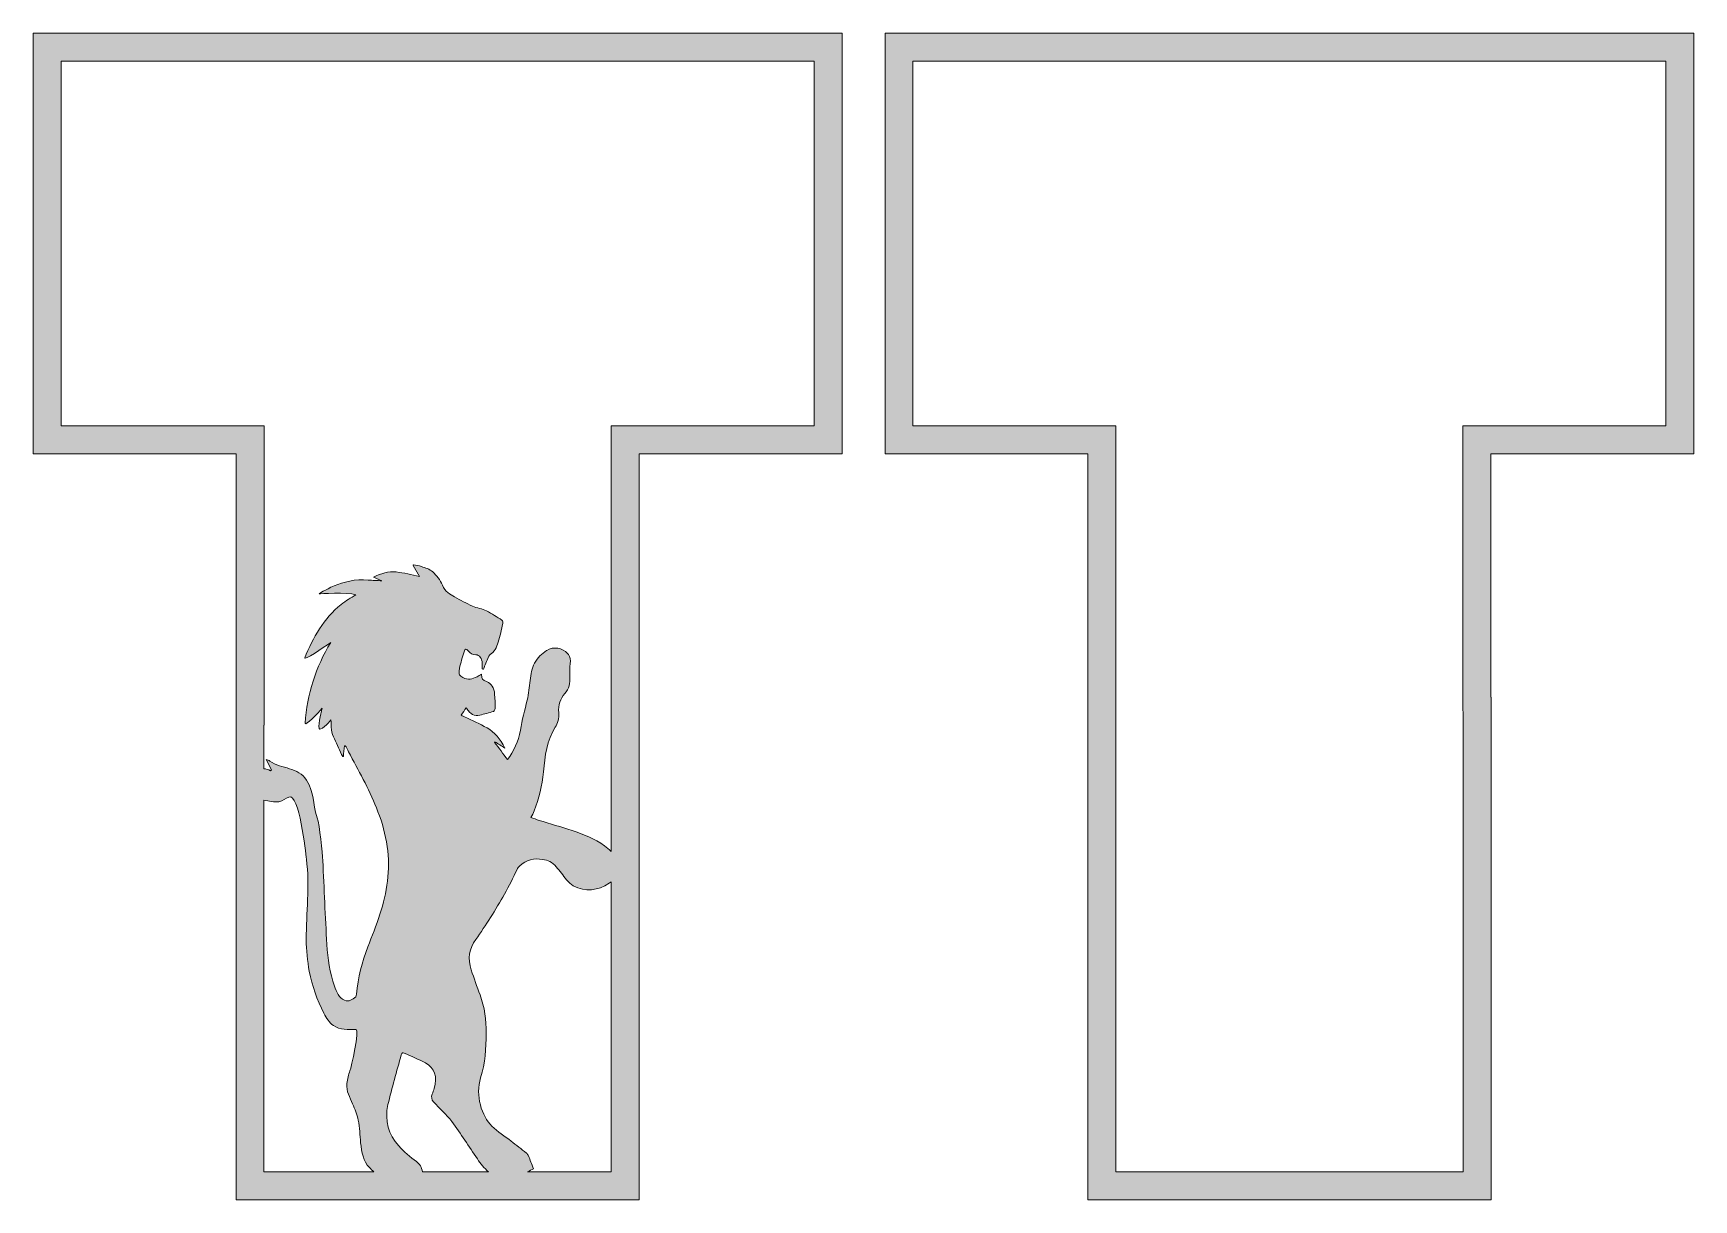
# Model space of a CAD drawing. Header units: millimetres. Extents: x 91 to 649, y -301 to -24.
# Drawn here: x 370.4 to 548.4, y -149.4 to -24.4 of the extents above; entities that cross this region are included whole.
import ezdxf

# ---------------------------------------------------------------- set-up
doc = ezdxf.new("R2010")
doc.units = ezdxf.units.MM
doc.header["$MEASUREMENT"] = 0
doc.layers.add('Layer 8', color=7, linetype='Continuous')
doc.layers.add('Layer 9', color=7, linetype='Continuous')

msp = doc.modelspace()

# ---------------------------------------------------------------- hatches: boundary and pattern name
at = {"layer": 'Layer 8'}
h = msp.add_hatch(color=2, dxfattribs=at)
h.dxf.hatch_style = 2
h.paths.add_polyline_path([(548.44, -24.36), (461.73, -24.36), (461.73, -69.42), (483.47, -69.42), (483.47, -95.5), (483.47, -95.5), (483.47, -149.38), (526.7, -149.38), (526.7, -95.5), (526.69, -95.5), (526.69, -69.42), (548.44, -69.42)])
h.paths.add_polyline_path([(545.44, -27.36), (545.44, -66.42), (526.69, -66.42), (523.69, -66.42), (523.69, -69.42), (523.69, -95.5), (523.7, -98.5), (523.7, -146.38), (486.47, -146.38), (486.47, -98.5), (486.47, -98.5), (486.47, -95.5), (486.47, -69.42), (486.47, -66.42), (483.47, -66.42), (464.73, -66.42), (464.73, -27.36)])
at = {"layer": 'Layer 9'}
h = msp.add_hatch(color=1, dxfattribs=at)
h.dxf.hatch_style = 2
edge = h.paths.add_edge_path()
edge.add_spline(control_points=[(370.41, -24.36), (370.41, -24.36), (370.41, -24.36), (370.41, -24.36), (370.41, -24.36), (370.41, -67.16), (370.41, -67.16), (370.41, -67.16), (370.41, -69.42), (370.41, -69.42), (370.41, -69.42), (392.16, -69.42), (392.16, -69.42), (392.16, -69.42), (392.16, -81.63), (392.16, -81.63), (392.15, -81.64), (392.15, -81.64), (392.15, -81.64), (392.15, -81.64), (392.15, -95.5), (392.15, -95.5), (392.15, -95.5), (392.15, -95.5), (392.15, -95.5), (392.15, -95.5), (392.15, -149.38), (392.15, -149.38), (392.15, -149.38), (435.38, -149.38), (435.38, -149.38), (435.38, -149.38), (435.38, -95.5), (435.38, -95.5), (435.38, -95.5), (435.38, -95.5), (435.38, -95.5), (435.38, -95.5), (435.38, -83.99), (435.38, -83.99), (435.38, -83.99), (435.38, -83.99), (435.37, -83.99), (435.37, -83.99), (435.37, -69.42), (435.37, -69.42), (435.37, -69.42), (457.12, -69.42), (457.12, -69.42), (457.12, -69.42), (457.12, -66.91), (457.12, -66.91), (457.12, -66.91), (457.12, -24.36), (457.12, -24.36), (457.12, -24.36), (457.12, -24.36), (457.12, -24.36), (457.12, -24.36), (370.41, -24.36), (370.41, -24.36)], knot_values=[0, 0, 0, 0, 1, 1, 1, 2, 2, 2, 3, 3, 3, 4, 4, 4, 5, 5, 5, 6, 6, 6, 7, 7, 7, 8, 8, 8, 9, 9, 9, 10, 10, 10, 11, 11, 11, 12, 12, 12, 13, 13, 13, 14, 14, 14, 15, 15, 15, 16, 16, 16, 17, 17, 17, 18, 18, 18, 19, 19, 19, 20, 20, 20, 20], degree=3, periodic=1)
edge = h.paths.add_edge_path()
edge.add_spline(control_points=[(400.01, -124.89), (400.31, -126.45), (400.83, -127.96), (401.58, -129.4), (401.84, -129.89), (402.14, -130.39), (402.6, -130.71), (403.29, -131.18), (404.19, -131.16), (405.02, -131.12), (405.4, -131.11), (404.51, -135.26), (404.37, -135.55), (404.19, -135.96), (404.1, -136.46), (404.05, -136.93), (403.96, -137.76), (404.35, -138.41), (404.65, -139.1), (404.89, -139.66), (405.14, -140.24), (405.26, -140.85), (405.41, -141.64), (405.43, -142.47), (405.51, -143.28), (405.61, -144.28), (405.8, -145.25), (406.45, -145.93), (406.61, -146.09), (406.77, -146.24), (406.94, -146.38), (406.94, -146.38), (395.15, -146.38), (395.15, -146.38), (395.15, -146.38), (395.15, -106.57), (395.15, -106.57), (395.67, -106.6), (396.26, -106.83), (396.75, -106.72), (397.18, -106.62), (397.51, -106.36), (397.81, -106.23), (398.95, -105.73), (399.6, -112.14), (399.7, -112.87), (400.07, -115.74), (399.66, -118.63), (399.68, -121.51), (399.69, -122.65), (399.8, -123.78), (400.01, -124.89)], knot_values=[0, 0, 0, 0, 1, 1, 1, 2, 2, 2, 3, 3, 3, 4, 4, 4, 5, 5, 5, 6, 6, 6, 7, 7, 7, 8, 8, 8, 9, 9, 9, 10, 10, 10, 11, 11, 11, 12, 12, 12, 13, 13, 13, 14, 14, 14, 15, 15, 15, 16, 16, 16, 17, 17, 17, 17], degree=3, periodic=1)
edge = h.paths.add_edge_path()
edge.add_spline(control_points=[(413.33, -138.89), (413.99, -139.59), (414.7, -140.22), (415.29, -141.01), (416.25, -142.29), (417.12, -143.66), (418.03, -145), (418.38, -145.52), (418.76, -146.01), (419.21, -146.38), (419.21, -146.38), (412.13, -146.38), (412.13, -146.38), (412.13, -146.38), (412.13, -146.38), (412.13, -146.38), (412.06, -145.87), (411.84, -145.53), (411.49, -145.28), (410.81, -144.8), (410.17, -144.25), (409.59, -143.6), (408.53, -142.4), (408.05, -140.93), (408.44, -139.19), (408.85, -137.38), (409.39, -135.62), (409.87, -133.84), (409.93, -133.64), (410.02, -133.59), (410.17, -133.66), (410.94, -134.01), (411.72, -134.31), (412.47, -134.72), (413.47, -135.28), (413.76, -136.21), (413.4, -137.45), (413.34, -137.66), (413.26, -137.86), (413.17, -138.07), (413.06, -138.35), (413.12, -138.66), (413.32, -138.88), (413.33, -138.88), (413.33, -138.88), (413.33, -138.89)], knot_values=[0, 0, 0, 0, 1, 1, 1, 2, 2, 2, 3, 3, 3, 4, 4, 4, 5, 5, 5, 6, 6, 6, 7, 7, 7, 8, 8, 8, 9, 9, 9, 10, 10, 10, 11, 11, 11, 12, 12, 12, 13, 13, 13, 14, 14, 14, 15, 15, 15, 15], degree=3, periodic=1)
edge = h.paths.add_edge_path()
edge.add_spline(control_points=[(432.38, -146.38), (432.38, -146.38), (423.4, -146.38), (423.4, -146.38), (423.62, -146.28), (423.83, -146.17), (424.06, -146.06), (423.85, -145.55), (423.68, -145.11), (423.5, -144.69), (423.45, -144.57), (423.38, -144.45), (423.29, -144.38), (422.75, -143.95), (422.19, -143.52), (421.64, -143.09), (420.96, -142.56), (420.22, -142.11), (419.59, -141.49), (418.49, -140.4), (417.79, -138.23), (418.38, -136.3), (418.85, -134.76), (418.97, -133.16), (418.98, -131.54), (418.99, -130.12), (418.8, -128.73), (418.31, -127.43), (417.98, -126.54), (417.68, -125.64), (417.37, -124.75), (416.95, -123.53), (417.17, -122.46), (417.86, -121.49), (418.4, -120.72), (418.93, -119.94), (419.44, -119.13), (420.47, -117.48), (421.46, -115.79), (422.29, -113.97), (422.35, -113.83), (422.45, -113.71), (422.54, -113.62), (423.28, -112.91), (424.12, -112.77), (425.02, -112.9), (425.57, -112.97), (426.08, -113.19), (426.49, -113.69), (426.86, -114.15), (427.21, -114.64), (427.59, -115.09), (427.8, -115.34), (428.04, -115.58), (428.31, -115.72), (429.62, -116.41), (430.93, -116.26), (432.17, -115.46), (432.25, -115.41), (432.31, -115.36), (432.38, -115.3), (432.38, -115.3), (432.38, -146.38), (432.38, -146.38)], knot_values=[0, 0, 0, 0, 1, 1, 1, 2, 2, 2, 3, 3, 3, 4, 4, 4, 5, 5, 5, 6, 6, 6, 7, 7, 7, 8, 8, 8, 9, 9, 9, 10, 10, 10, 11, 11, 11, 12, 12, 12, 13, 13, 13, 14, 14, 14, 15, 15, 15, 16, 16, 16, 17, 17, 17, 18, 18, 18, 19, 19, 19, 20, 20, 20, 21, 21, 21, 21], degree=3, periodic=1)
edge = h.paths.add_edge_path()
edge.add_spline(control_points=[(432.37, -66.42), (432.37, -66.42), (432.37, -69.42), (432.37, -69.42), (432.37, -69.42), (432.37, -95.5), (432.37, -95.5), (432.37, -95.5), (432.38, -98.5), (432.38, -98.5), (432.38, -98.5), (432.38, -112.05), (432.38, -112.05), (432.16, -111.82), (431.91, -111.62), (431.66, -111.45), (430.57, -110.69), (429.38, -110.2), (428.18, -109.81), (427.01, -109.42), (425.82, -109.08), (424.64, -108.72), (424.35, -108.63), (424.07, -108.52), (423.76, -108.42), (423.9, -108.15), (424.03, -107.95), (424.12, -107.71), (424.61, -106.38), (424.98, -104.99), (425.11, -103.53), (425.28, -101.82), (425.48, -100.15), (426.38, -98.74), (426.65, -98.32), (426.82, -97.77), (426.76, -97.2), (426.66, -96.34), (426.92, -95.7), (427.41, -95.13), (427.84, -94.64), (427.99, -94.02), (427.95, -93.3), (427.92, -92.84), (427.92, -92.37), (427.98, -91.91), (428.02, -91.54), (428, -91.21), (427.79, -90.95), (427.76, -90.92), (427.74, -90.89), (427.71, -90.86), (427.15, -90.2), (426.18, -90.05), (425.46, -90.52), (425.46, -90.52), (425.46, -90.53), (425.45, -90.53), (424.95, -90.86), (424.49, -91.26), (424.16, -91.86), (423.86, -92.43), (423.76, -93.06), (423.68, -93.72), (423.59, -94.42), (423.55, -95.15), (423.38, -95.83), (423.1, -96.9), (422.81, -97.95), (422.64, -99.07), (422.45, -100.28), (421.9, -101.29), (421.27, -102.21), (420.79, -101.57), (420.33, -100.97), (419.87, -100.36), (419.87, -100.36), (419.9, -100.3), (419.9, -100.3), (420.26, -100.52), (420.62, -100.74), (420.98, -100.97), (420.51, -99.99), (419.84, -99.28), (419.06, -98.81), (418.29, -98.35), (417.46, -98.03), (416.66, -97.64), (416.55, -97.59), (416.44, -97.53), (416.3, -97.45), (416.49, -97.15), (416.66, -96.91), (416.82, -96.67), (416.87, -96.71), (416.9, -96.72), (416.91, -96.75), (417.26, -97.33), (417.72, -97.57), (418.29, -97.44), (418.78, -97.33), (419.27, -97.2), (419.76, -97.04), (419.83, -97.02), (419.93, -96.84), (419.93, -96.73), (419.93, -96.22), (419.92, -95.71), (419.88, -95.2), (419.83, -94.52), (419.54, -94.06), (419.02, -93.85), (418.54, -93.66), (418.54, -93.65), (418.47, -93.04), (418.31, -93.14), (418.15, -93.25), (417.99, -93.33), (417.5, -93.57), (417.02, -93.71), (416.48, -93.41), (416.12, -93.21), (415.97, -93.17), (416.11, -92.43), (416.23, -91.83), (416.43, -91.24), (416.61, -90.65), (416.71, -90.32), (416.83, -90.3), (417.05, -90.55), (417.28, -90.82), (417.51, -91), (417.86, -90.98), (418.24, -90.95), (418.54, -91.39), (418.54, -91.86), (418.54, -92.07), (418.54, -92.28), (418.54, -92.48), (418.58, -92.5), (418.62, -92.51), (418.67, -92.53), (418.85, -92.09), (419.04, -91.65), (419.23, -91.21), (419.27, -91.12), (419.32, -91.01), (419.39, -90.96), (419.85, -90.69), (420.1, -90.19), (420.26, -89.62), (420.45, -88.97), (420.61, -88.3), (420.76, -87.63), (420.78, -87.53), (420.73, -87.31), (420.66, -87.27), (420.12, -86.92), (419.58, -86.56), (419.01, -86.28), (418.53, -86.05), (418, -85.96), (417.5, -85.75), (416.85, -85.46), (416.22, -85.13), (415.59, -84.77), (415.08, -84.49), (414.57, -84.25), (414.28, -83.51), (414.06, -82.95), (413.65, -82.47), (413.24, -82.09), (412.9, -81.78), (412.45, -81.67), (412.04, -81.51), (411.76, -81.41), (411.47, -81.38), (411.18, -81.32), (411.16, -81.36), (411.15, -81.36), (411.13, -81.4), (411.13, -81.4), (411.81, -82.57), (411.81, -82.57), (410.96, -82.4), (410.15, -82.19), (409.33, -82.1), (408.5, -82.01), (407.69, -82.26), (406.88, -82.65), (406.88, -82.65), (407.79, -83.05), (407.79, -83.05), (407.3, -83), (406.79, -83.02), (406.31, -82.96), (403.61, -82.67), (401.07, -84.44), (401.07, -84.44), (401.07, -84.44), (404.11, -84.25), (405.01, -84.55), (404.45, -84.85), (403.92, -85.19), (403.42, -85.58), (401.56, -87.05), (400.41, -89.15), (399.52, -91.3), (399.38, -91.65), (401.5, -90.22), (402.3, -89.67), (400.71, -92.27), (399.77, -95.25), (399.57, -98.3), (399.54, -98.67), (400.95, -97.25), (401.37, -96.69), (401.35, -96.88), (400.96, -98.3), (401.06, -98.89), (401.12, -99.21), (402.12, -98.29), (402.32, -97.95), (402.37, -98.65), (402.34, -99.37), (402.71, -99.99), (402.87, -100.28), (402.99, -100.62), (403.14, -100.93), (403.28, -101.25), (403.44, -101.57), (403.59, -101.88), (403.59, -101.88), (403.66, -101.86), (403.66, -101.86), (403.7, -101.49), (403.74, -101.11), (403.78, -100.73), (403.81, -100.73), (403.84, -100.72), (403.87, -100.72), (403.93, -100.81), (403.99, -100.9), (404.04, -101), (404.17, -101.25), (404.28, -101.51), (404.41, -101.75), (405.49, -103.7), (406.53, -105.67), (407.37, -107.79), (407.84, -108.98), (408.17, -110.22), (408.36, -111.52), (408.72, -114.05), (408.32, -116.45), (407.58, -118.79), (407.19, -119.98), (406.73, -121.13), (406.28, -122.29), (405.65, -123.89), (405.22, -125.57), (405.07, -127.35), (405.06, -127.44), (405.05, -127.57), (405, -127.62), (404.64, -127.95), (404.24, -128.18), (403.79, -128), (403.2, -127.76), (402.93, -127.13), (402.7, -126.48), (402.21, -125.06), (401.99, -123.55), (401.9, -122.03), (401.71, -119.04), (401.6, -116.04), (401.46, -113.04), (401.42, -112.24), (401.11, -109.2), (400.86, -108.44), (400.3, -106.77), (400.6, -105.83), (399.71, -104.41), (398.81, -102.98), (397.07, -103.26), (395.76, -102.36), (395.67, -102.29), (395.56, -102.26), (395.39, -102.19), (395.39, -102.19), (395.94, -103.32), (395.94, -103.32), (395.9, -103.36), (395.9, -103.36), (395.86, -103.4), (395.61, -103.28), (395.37, -103.21), (395.15, -103.18), (395.15, -103.18), (395.15, -98.5), (395.15, -98.5), (395.15, -98.5), (395.16, -98.5), (395.16, -98.5), (395.16, -98.5), (395.16, -95.5), (395.16, -95.5), (395.16, -95.5), (395.16, -69.42), (395.16, -69.42), (395.16, -69.42), (395.16, -66.42), (395.16, -66.42), (395.16, -66.42), (392.16, -66.42), (392.16, -66.42), (392.16, -66.42), (373.41, -66.42), (373.41, -66.42), (373.41, -66.42), (373.41, -27.36), (373.41, -27.36), (373.41, -27.36), (454.12, -27.36), (454.12, -27.36), (454.12, -27.36), (454.12, -66.42), (454.12, -66.42), (454.12, -66.42), (435.37, -66.42), (435.37, -66.42), (435.37, -66.42), (432.37, -66.42), (432.37, -66.42)], knot_values=[0, 0, 0, 0, 1, 1, 1, 2, 2, 2, 3, 3, 3, 4, 4, 4, 5, 5, 5, 6, 6, 6, 7, 7, 7, 8, 8, 8, 9, 9, 9, 10, 10, 10, 11, 11, 11, 12, 12, 12, 13, 13, 13, 14, 14, 14, 15, 15, 15, 16, 16, 16, 17, 17, 17, 18, 18, 18, 19, 19, 19, 20, 20, 20, 21, 21, 21, 22, 22, 22, 23, 23, 23, 24, 24, 24, 25, 25, 25, 26, 26, 26, 27, 27, 27, 28, 28, 28, 29, 29, 29, 30, 30, 30, 31, 31, 31, 32, 32, 32, 33, 33, 33, 34, 34, 34, 35, 35, 35, 36, 36, 36, 37, 37, 37, 38, 38, 38, 39, 39, 39, 40, 40, 40, 41, 41, 41, 42, 42, 42, 43, 43, 43, 44, 44, 44, 45, 45, 45, 46, 46, 46, 47, 47, 47, 48, 48, 48, 49, 49, 49, 50, 50, 50, 51, 51, 51, 52, 52, 52, 53, 53, 53, 54, 54, 54, 55, 55, 55, 56, 56, 56, 57, 57, 57, 58, 58, 58, 59, 59, 59, 60, 60, 60, 61, 61, 61, 62, 62, 62, 63, 63, 63, 64, 64, 64, 65, 65, 65, 66, 66, 66, 67, 67, 67, 68, 68, 68, 69, 69, 69, 70, 70, 70, 71, 71, 71, 72, 72, 72, 73, 73, 73, 74, 74, 74, 75, 75, 75, 76, 76, 76, 77, 77, 77, 78, 78, 78, 79, 79, 79, 80, 80, 80, 81, 81, 81, 82, 82, 82, 83, 83, 83, 84, 84, 84, 85, 85, 85, 86, 86, 86, 87, 87, 87, 88, 88, 88, 89, 89, 89, 90, 90, 90, 91, 91, 91, 92, 92, 92, 93, 93, 93, 94, 94, 94, 95, 95, 95, 96, 96, 96, 97, 97, 97, 98, 98, 98, 99, 99, 99, 100, 100, 100, 101, 101, 101, 102, 102, 102, 103, 103, 103, 104, 104, 104, 105, 105, 105, 106, 106, 106, 107, 107, 107, 108, 108, 108, 109, 109, 109, 110, 110, 110, 111, 111, 111, 111], degree=3, periodic=1)

# ---------------------------------------------------------------- linework, layer by layer
at = {"layer": 'Layer 8', "lineweight": 0}
for points in [[(548.44, -24.36), (461.73, -24.36), (461.73, -69.42), (483.47, -69.42), (483.47, -95.5), (483.47, -95.5), (483.47, -149.38), (526.7, -149.38), (526.7, -95.5), (526.69, -95.5), (526.69, -69.42), (548.44, -69.42), (548.44, -24.36), (548.44, -24.36)], [(545.44, -27.36), (545.44, -66.42), (526.69, -66.42), (523.69, -66.42), (523.69, -69.42), (523.69, -95.5), (523.7, -98.5), (523.7, -146.38), (486.47, -146.38), (486.47, -98.5), (486.47, -98.5), (486.47, -95.5), (486.47, -69.42), (486.47, -66.42), (483.47, -66.42), (464.73, -66.42), (464.73, -27.36), (545.44, -27.36)]]:
    msp.add_lwpolyline(points, dxfattribs=at)
at = {"layer": 'Layer 9', "lineweight": 0}
for points, knots in [([(370.41, -24.36), (370.41, -24.36), (370.41, -24.36), (370.41, -24.36), (370.41, -24.36), (370.41, -67.16), (370.41, -67.16), (370.41, -67.16), (370.41, -69.42), (370.41, -69.42), (370.41, -69.42), (392.16, -69.42), (392.16, -69.42), (392.16, -69.42), (392.16, -81.63), (392.16, -81.63), (392.15, -81.64), (392.15, -81.64), (392.15, -81.64), (392.15, -81.64), (392.15, -95.5), (392.15, -95.5), (392.15, -95.5), (392.15, -95.5), (392.15, -95.5), (392.15, -95.5), (392.15, -149.38), (392.15, -149.38), (392.15, -149.38), (435.38, -149.38), (435.38, -149.38), (435.38, -149.38), (435.38, -95.5), (435.38, -95.5), (435.38, -95.5), (435.38, -95.5), (435.38, -95.5), (435.38, -95.5), (435.38, -83.99), (435.38, -83.99), (435.38, -83.99), (435.38, -83.99), (435.37, -83.99), (435.37, -83.99), (435.37, -69.42), (435.37, -69.42), (435.37, -69.42), (457.12, -69.42), (457.12, -69.42), (457.12, -69.42), (457.12, -66.91), (457.12, -66.91), (457.12, -66.91), (457.12, -24.36), (457.12, -24.36), (457.12, -24.36), (457.12, -24.36), (457.12, -24.36), (457.12, -24.36), (370.41, -24.36), (370.41, -24.36)], [0, 0, 0, 0, 1, 1, 1, 2, 2, 2, 3, 3, 3, 4, 4, 4, 5, 5, 5, 6, 6, 6, 7, 7, 7, 8, 8, 8, 9, 9, 9, 10, 10, 10, 11, 11, 11, 12, 12, 12, 13, 13, 13, 14, 14, 14, 15, 15, 15, 16, 16, 16, 17, 17, 17, 18, 18, 18, 19, 19, 19, 20, 20, 20, 20]), ([(432.37, -66.42), (432.37, -66.42), (432.37, -69.42), (432.37, -69.42), (432.37, -69.42), (432.37, -95.5), (432.37, -95.5), (432.37, -95.5), (432.38, -98.5), (432.38, -98.5), (432.38, -98.5), (432.38, -112.05), (432.38, -112.05), (432.16, -111.82), (431.91, -111.62), (431.66, -111.45), (430.57, -110.69), (429.38, -110.2), (428.18, -109.81), (427.01, -109.42), (425.82, -109.08), (424.64, -108.72), (424.35, -108.63), (424.07, -108.52), (423.76, -108.42), (423.9, -108.15), (424.03, -107.95), (424.12, -107.71), (424.61, -106.38), (424.98, -104.99), (425.11, -103.53), (425.28, -101.82), (425.48, -100.15), (426.38, -98.74), (426.65, -98.32), (426.82, -97.77), (426.76, -97.2), (426.66, -96.34), (426.92, -95.7), (427.41, -95.13), (427.84, -94.64), (427.99, -94.02), (427.95, -93.3), (427.92, -92.84), (427.92, -92.37), (427.98, -91.91), (428.02, -91.54), (428, -91.21), (427.79, -90.95), (427.76, -90.92), (427.74, -90.89), (427.71, -90.86), (427.15, -90.2), (426.18, -90.05), (425.46, -90.52), (425.46, -90.52), (425.46, -90.53), (425.45, -90.53), (424.95, -90.86), (424.49, -91.26), (424.16, -91.86), (423.86, -92.43), (423.76, -93.06), (423.68, -93.72), (423.59, -94.42), (423.55, -95.15), (423.38, -95.83), (423.1, -96.9), (422.81, -97.95), (422.64, -99.07), (422.45, -100.28), (421.9, -101.29), (421.27, -102.21), (420.79, -101.57), (420.33, -100.97), (419.87, -100.36), (419.87, -100.36), (419.9, -100.3), (419.9, -100.3), (420.26, -100.52), (420.62, -100.74), (420.98, -100.97), (420.51, -99.99), (419.84, -99.28), (419.06, -98.81), (418.29, -98.35), (417.46, -98.03), (416.66, -97.64), (416.55, -97.59), (416.44, -97.53), (416.3, -97.45), (416.49, -97.15), (416.66, -96.91), (416.82, -96.67), (416.87, -96.71), (416.9, -96.72), (416.91, -96.75), (417.26, -97.33), (417.72, -97.57), (418.29, -97.44), (418.78, -97.33), (419.27, -97.2), (419.76, -97.04), (419.83, -97.02), (419.93, -96.84), (419.93, -96.73), (419.93, -96.22), (419.92, -95.71), (419.88, -95.2), (419.83, -94.52), (419.54, -94.06), (419.02, -93.85), (418.54, -93.66), (418.54, -93.65), (418.47, -93.04), (418.31, -93.14), (418.15, -93.25), (417.99, -93.33), (417.5, -93.57), (417.02, -93.71), (416.48, -93.41), (416.12, -93.21), (415.97, -93.17), (416.11, -92.43), (416.23, -91.83), (416.43, -91.24), (416.61, -90.65), (416.71, -90.32), (416.83, -90.3), (417.05, -90.55), (417.28, -90.82), (417.51, -91), (417.86, -90.98), (418.24, -90.95), (418.54, -91.39), (418.54, -91.86), (418.54, -92.07), (418.54, -92.28), (418.54, -92.48), (418.58, -92.5), (418.62, -92.51), (418.67, -92.53), (418.85, -92.09), (419.04, -91.65), (419.23, -91.21), (419.27, -91.12), (419.32, -91.01), (419.39, -90.96), (419.85, -90.69), (420.1, -90.19), (420.26, -89.62), (420.45, -88.97), (420.61, -88.3), (420.76, -87.63), (420.78, -87.53), (420.73, -87.31), (420.66, -87.27), (420.12, -86.92), (419.58, -86.56), (419.01, -86.28), (418.53, -86.05), (418, -85.96), (417.5, -85.75), (416.85, -85.46), (416.22, -85.13), (415.59, -84.77), (415.08, -84.49), (414.57, -84.25), (414.28, -83.51), (414.06, -82.95), (413.65, -82.47), (413.24, -82.09), (412.9, -81.78), (412.45, -81.67), (412.04, -81.51), (411.76, -81.41), (411.47, -81.38), (411.18, -81.32), (411.16, -81.36), (411.15, -81.36), (411.13, -81.4), (411.13, -81.4), (411.81, -82.57), (411.81, -82.57), (410.96, -82.4), (410.15, -82.19), (409.33, -82.1), (408.5, -82.01), (407.69, -82.26), (406.88, -82.65), (406.88, -82.65), (407.79, -83.05), (407.79, -83.05), (407.3, -83), (406.79, -83.02), (406.31, -82.96), (403.61, -82.67), (401.07, -84.44), (401.07, -84.44), (401.07, -84.44), (404.11, -84.25), (405.01, -84.55), (404.45, -84.85), (403.92, -85.19), (403.42, -85.58), (401.56, -87.05), (400.41, -89.15), (399.52, -91.3), (399.38, -91.65), (401.5, -90.22), (402.3, -89.67), (400.71, -92.27), (399.77, -95.25), (399.57, -98.3), (399.54, -98.67), (400.95, -97.25), (401.37, -96.69), (401.35, -96.88), (400.96, -98.3), (401.06, -98.89), (401.12, -99.21), (402.12, -98.29), (402.32, -97.95), (402.37, -98.65), (402.34, -99.37), (402.71, -99.99), (402.87, -100.28), (402.99, -100.62), (403.14, -100.93), (403.28, -101.25), (403.44, -101.57), (403.59, -101.88), (403.59, -101.88), (403.66, -101.86), (403.66, -101.86), (403.7, -101.49), (403.74, -101.11), (403.78, -100.73), (403.81, -100.73), (403.84, -100.72), (403.87, -100.72), (403.93, -100.81), (403.99, -100.9), (404.04, -101), (404.17, -101.25), (404.28, -101.51), (404.41, -101.75), (405.49, -103.7), (406.53, -105.67), (407.37, -107.79), (407.84, -108.98), (408.17, -110.22), (408.36, -111.52), (408.72, -114.05), (408.32, -116.45), (407.58, -118.79), (407.19, -119.98), (406.73, -121.13), (406.28, -122.29), (405.65, -123.89), (405.22, -125.57), (405.07, -127.35), (405.06, -127.44), (405.05, -127.57), (405, -127.62), (404.64, -127.95), (404.24, -128.18), (403.79, -128), (403.2, -127.76), (402.93, -127.13), (402.7, -126.48), (402.21, -125.06), (401.99, -123.55), (401.9, -122.03), (401.71, -119.04), (401.6, -116.04), (401.46, -113.04), (401.42, -112.24), (401.11, -109.2), (400.86, -108.44), (400.3, -106.77), (400.6, -105.83), (399.71, -104.41), (398.81, -102.98), (397.07, -103.26), (395.76, -102.36), (395.67, -102.29), (395.56, -102.26), (395.39, -102.19), (395.39, -102.19), (395.94, -103.32), (395.94, -103.32), (395.9, -103.36), (395.9, -103.36), (395.86, -103.4), (395.61, -103.28), (395.37, -103.21), (395.15, -103.18), (395.15, -103.18), (395.15, -98.5), (395.15, -98.5), (395.15, -98.5), (395.16, -98.5), (395.16, -98.5), (395.16, -98.5), (395.16, -95.5), (395.16, -95.5), (395.16, -95.5), (395.16, -69.42), (395.16, -69.42), (395.16, -69.42), (395.16, -66.42), (395.16, -66.42), (395.16, -66.42), (392.16, -66.42), (392.16, -66.42), (392.16, -66.42), (373.41, -66.42), (373.41, -66.42), (373.41, -66.42), (373.41, -27.36), (373.41, -27.36), (373.41, -27.36), (454.12, -27.36), (454.12, -27.36), (454.12, -27.36), (454.12, -66.42), (454.12, -66.42), (454.12, -66.42), (435.37, -66.42), (435.37, -66.42), (435.37, -66.42), (432.37, -66.42), (432.37, -66.42)], [0, 0, 0, 0, 1, 1, 1, 2, 2, 2, 3, 3, 3, 4, 4, 4, 5, 5, 5, 6, 6, 6, 7, 7, 7, 8, 8, 8, 9, 9, 9, 10, 10, 10, 11, 11, 11, 12, 12, 12, 13, 13, 13, 14, 14, 14, 15, 15, 15, 16, 16, 16, 17, 17, 17, 18, 18, 18, 19, 19, 19, 20, 20, 20, 21, 21, 21, 22, 22, 22, 23, 23, 23, 24, 24, 24, 25, 25, 25, 26, 26, 26, 27, 27, 27, 28, 28, 28, 29, 29, 29, 30, 30, 30, 31, 31, 31, 32, 32, 32, 33, 33, 33, 34, 34, 34, 35, 35, 35, 36, 36, 36, 37, 37, 37, 38, 38, 38, 39, 39, 39, 40, 40, 40, 41, 41, 41, 42, 42, 42, 43, 43, 43, 44, 44, 44, 45, 45, 45, 46, 46, 46, 47, 47, 47, 48, 48, 48, 49, 49, 49, 50, 50, 50, 51, 51, 51, 52, 52, 52, 53, 53, 53, 54, 54, 54, 55, 55, 55, 56, 56, 56, 57, 57, 57, 58, 58, 58, 59, 59, 59, 60, 60, 60, 61, 61, 61, 62, 62, 62, 63, 63, 63, 64, 64, 64, 65, 65, 65, 66, 66, 66, 67, 67, 67, 68, 68, 68, 69, 69, 69, 70, 70, 70, 71, 71, 71, 72, 72, 72, 73, 73, 73, 74, 74, 74, 75, 75, 75, 76, 76, 76, 77, 77, 77, 78, 78, 78, 79, 79, 79, 80, 80, 80, 81, 81, 81, 82, 82, 82, 83, 83, 83, 84, 84, 84, 85, 85, 85, 86, 86, 86, 87, 87, 87, 88, 88, 88, 89, 89, 89, 90, 90, 90, 91, 91, 91, 92, 92, 92, 93, 93, 93, 94, 94, 94, 95, 95, 95, 96, 96, 96, 97, 97, 97, 98, 98, 98, 99, 99, 99, 100, 100, 100, 101, 101, 101, 102, 102, 102, 103, 103, 103, 104, 104, 104, 105, 105, 105, 106, 106, 106, 107, 107, 107, 108, 108, 108, 109, 109, 109, 110, 110, 110, 111, 111, 111, 111]), ([(400.01, -124.89), (400.31, -126.45), (400.83, -127.96), (401.58, -129.4), (401.84, -129.89), (402.14, -130.39), (402.6, -130.71), (403.29, -131.18), (404.19, -131.16), (405.02, -131.12), (405.4, -131.11), (404.51, -135.26), (404.37, -135.55), (404.19, -135.96), (404.1, -136.46), (404.05, -136.93), (403.96, -137.76), (404.35, -138.41), (404.65, -139.1), (404.89, -139.66), (405.14, -140.24), (405.26, -140.85), (405.41, -141.64), (405.43, -142.47), (405.51, -143.28), (405.61, -144.28), (405.8, -145.25), (406.45, -145.93), (406.61, -146.09), (406.77, -146.24), (406.94, -146.38), (406.94, -146.38), (395.15, -146.38), (395.15, -146.38), (395.15, -146.38), (395.15, -106.57), (395.15, -106.57), (395.67, -106.6), (396.26, -106.83), (396.75, -106.72), (397.18, -106.62), (397.51, -106.36), (397.81, -106.23), (398.95, -105.73), (399.6, -112.14), (399.7, -112.87), (400.07, -115.74), (399.66, -118.63), (399.68, -121.51), (399.69, -122.65), (399.8, -123.78), (400.01, -124.89)], [0, 0, 0, 0, 1, 1, 1, 2, 2, 2, 3, 3, 3, 4, 4, 4, 5, 5, 5, 6, 6, 6, 7, 7, 7, 8, 8, 8, 9, 9, 9, 10, 10, 10, 11, 11, 11, 12, 12, 12, 13, 13, 13, 14, 14, 14, 15, 15, 15, 16, 16, 16, 17, 17, 17, 17]), ([(432.38, -146.38), (432.38, -146.38), (423.4, -146.38), (423.4, -146.38), (423.62, -146.28), (423.83, -146.17), (424.06, -146.06), (423.85, -145.55), (423.68, -145.11), (423.5, -144.69), (423.45, -144.57), (423.38, -144.45), (423.29, -144.38), (422.75, -143.95), (422.19, -143.52), (421.64, -143.09), (420.96, -142.56), (420.22, -142.11), (419.59, -141.49), (418.49, -140.4), (417.79, -138.23), (418.38, -136.3), (418.85, -134.76), (418.97, -133.16), (418.98, -131.54), (418.99, -130.12), (418.8, -128.73), (418.31, -127.43), (417.98, -126.54), (417.68, -125.64), (417.37, -124.75), (416.95, -123.53), (417.17, -122.46), (417.86, -121.49), (418.4, -120.72), (418.93, -119.94), (419.44, -119.13), (420.47, -117.48), (421.46, -115.79), (422.29, -113.97), (422.35, -113.83), (422.45, -113.71), (422.54, -113.62), (423.28, -112.91), (424.12, -112.77), (425.02, -112.9), (425.57, -112.97), (426.08, -113.19), (426.49, -113.69), (426.86, -114.15), (427.21, -114.64), (427.59, -115.09), (427.8, -115.34), (428.04, -115.58), (428.31, -115.72), (429.62, -116.41), (430.93, -116.26), (432.17, -115.46), (432.25, -115.41), (432.31, -115.36), (432.38, -115.3), (432.38, -115.3), (432.38, -146.38), (432.38, -146.38)], [0, 0, 0, 0, 1, 1, 1, 2, 2, 2, 3, 3, 3, 4, 4, 4, 5, 5, 5, 6, 6, 6, 7, 7, 7, 8, 8, 8, 9, 9, 9, 10, 10, 10, 11, 11, 11, 12, 12, 12, 13, 13, 13, 14, 14, 14, 15, 15, 15, 16, 16, 16, 17, 17, 17, 18, 18, 18, 19, 19, 19, 20, 20, 20, 21, 21, 21, 21]), ([(413.33, -138.89), (413.99, -139.59), (414.7, -140.22), (415.29, -141.01), (416.25, -142.29), (417.12, -143.66), (418.03, -145), (418.38, -145.52), (418.76, -146.01), (419.21, -146.38), (419.21, -146.38), (412.13, -146.38), (412.13, -146.38), (412.13, -146.38), (412.13, -146.38), (412.13, -146.38), (412.06, -145.87), (411.84, -145.53), (411.49, -145.28), (410.81, -144.8), (410.17, -144.25), (409.59, -143.6), (408.53, -142.4), (408.05, -140.93), (408.44, -139.19), (408.85, -137.38), (409.39, -135.62), (409.87, -133.84), (409.93, -133.64), (410.02, -133.59), (410.17, -133.66), (410.94, -134.01), (411.72, -134.31), (412.47, -134.72), (413.47, -135.28), (413.76, -136.21), (413.4, -137.45), (413.34, -137.66), (413.26, -137.86), (413.17, -138.07), (413.06, -138.35), (413.12, -138.66), (413.32, -138.88), (413.33, -138.88), (413.33, -138.88), (413.33, -138.89)], [0, 0, 0, 0, 1, 1, 1, 2, 2, 2, 3, 3, 3, 4, 4, 4, 5, 5, 5, 6, 6, 6, 7, 7, 7, 8, 8, 8, 9, 9, 9, 10, 10, 10, 11, 11, 11, 12, 12, 12, 13, 13, 13, 14, 14, 14, 15, 15, 15, 15])]:
    msp.add_open_spline(points, degree=3, knots=knots, dxfattribs=at)

doc.saveas('drawing.dxf')
